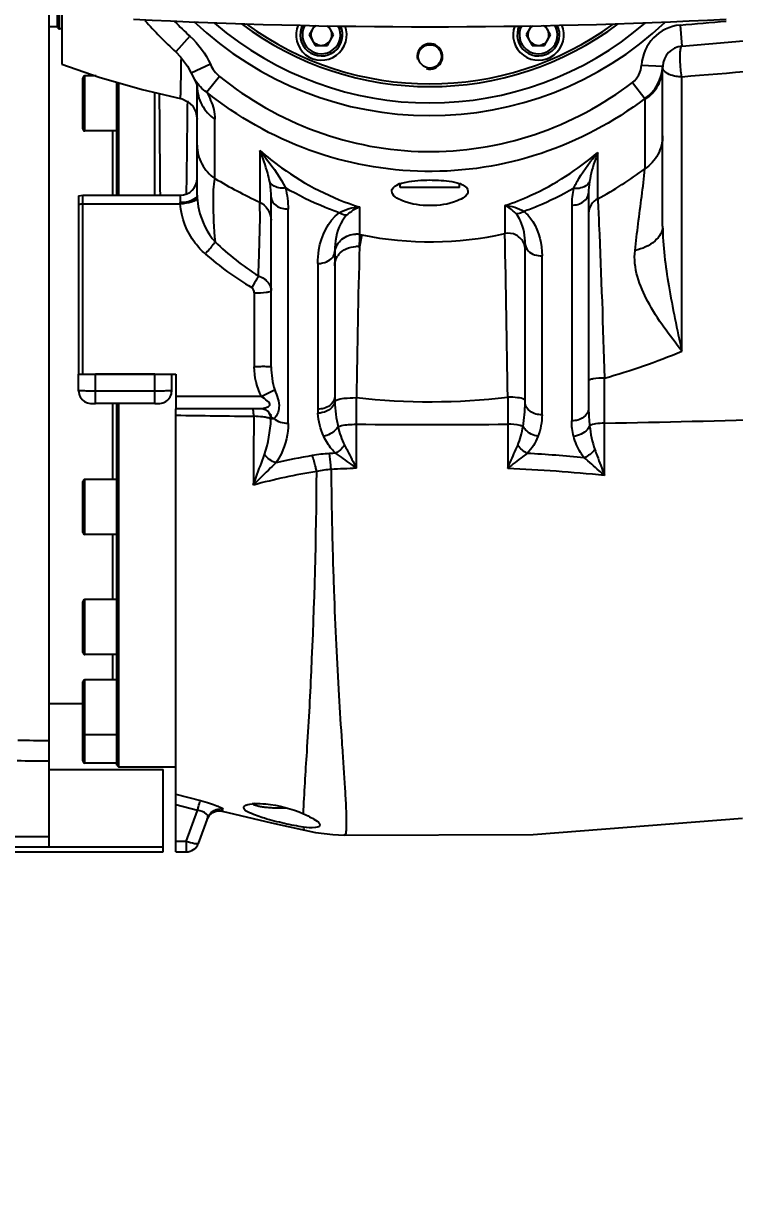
# Model space of a CAD drawing. Header units: millimetres. Extents: x 7426 to 8737, y 124 to 421.
# Drawn here: x 7927.19 to 7935.59, y 291.63 to 305.59 of the extents above; entities that cross this region are included whole.
import ezdxf

# ---------------------------------------------------------------- set-up
doc = ezdxf.new("R2010")
doc.units = ezdxf.units.MM
doc.layers.add('外形图', color=7, linetype='Continuous')
doc.layers.add('尺寸标注', color=7, linetype='Continuous')
doc.styles.add('微软雅黑', font='msyh.ttc')
doc.dimstyles.new('尺寸标注_1_20比例', dxfattribs={"dimtxt": 2.1, "dimasz": 1.7, "dimexe": 0.5, "dimexo": 0.4, "dimgap": 0.5, "dimtad": 1, "dimdec": 1, "dimlfac": 20, "dimdsep": 46, "dimtxsty": '微软雅黑', "dimcen": 0.09, "dimadec": 0, "dimazin": 0, "dimtp": 0.01, "dimtm": 0.01, "dimtfac": 1, "dimtdec": 1, "dimtofl": 0, "dimtmove": 0, "dimatfit": 3, "dimfxl": 1, "dimtolj": 1, "dimarcsym": 0})

# ---------------------------------------------------------------- blocks, each defined once
blk = doc.blocks.new('*D1261')
at = {"layer": 'Defpoints', "color": 0}
for p in [(7943.668, 318.685), (7943.668, 302.528), (7919.292, 290.22)]:
    blk.add_point(p, dxfattribs=at)
at = {"layer": '尺寸标注', "color": 0, "linetype": 'Continuous', "lineweight": -2}
for p, q in [((7919.292, 290.62), (7919.292, 319.185)), ((7943.668, 302.928), (7943.668, 319.185)), ((7920.992, 318.685), (7941.968, 318.685))]:
    blk.add_line(p, q, dxfattribs=at)
at = {"layer": '尺寸标注', "color": 0}
for points in [[(7920.992, 318.968), (7920.992, 318.402), (7919.292, 318.685)], [(7941.968, 318.402), (7941.968, 318.968), (7943.668, 318.685)]]:
    blk.add_solid(points, dxfattribs=at)
at = {"layer": '尺寸标注', "color": 0, "insert": (7931.48, 320.271), "char_height": 2.1, "attachment_point": 5, "style": '微软雅黑'}
blk.add_mtext('\\A1;\\A1;487.5', dxfattribs=at)
blk = doc.blocks.new('*D1334')
at = {"layer": 'Defpoints', "color": 0}
for p in [(7943.668, 325.465), (7943.668, 299.074), (7918.392, 273.049)]:
    blk.add_point(p, dxfattribs=at)
at = {"layer": '尺寸标注', "color": 0, "lineweight": -2}
for p, q in [((7918.392, 273.449), (7918.392, 325.965)), ((7943.668, 299.474), (7943.668, 325.965)), ((7920.092, 325.465), (7941.968, 325.465))]:
    blk.add_line(p, q, dxfattribs=at)
at = {"layer": '尺寸标注', "color": 0}
for points in [[(7920.092, 325.748), (7920.092, 325.181), (7918.392, 325.465)], [(7941.968, 325.181), (7941.968, 325.748), (7943.668, 325.465)]]:
    blk.add_solid(points, dxfattribs=at)
at = {"layer": '尺寸标注', "color": 0, "insert": (7931.03, 327.051), "char_height": 2.1, "attachment_point": 5, "style": '微软雅黑'}
blk.add_mtext('\\A1;505.5', dxfattribs=at)

msp = doc.modelspace()

# ---------------------------------------------------------------- linework, layer by layer
at = {"layer": '外形图', "color": 0, "linetype": 'Continuous'}
for p, q in [((7927.4924, 295.8556), (7927.4924, 306.1612)), ((7927.5924, 305.5495), (7927.5924, 305.831)), ((7927.6174, 305.5245), (7927.6174, 305.7897)), ((7927.6424, 305.7733), (7927.6424, 305.106)), ((7930.6297, 305.5645), (7930.5661, 305.4545)), ((7930.8548, 305.4545), (7930.7933, 305.5611)), ((7933.1917, 305.5611), (7933.1302, 305.4545)), ((7933.4189, 305.4545), (7933.3554, 305.5645)), ((7934.9489, 305.5685), (7934.9708, 305.3195)), ((7927.5924, 305.5495), (7927.4924, 305.5495)), ((7927.6424, 305.5245), (7927.6174, 305.5245)), ((7929.1577, 305.4374), (7928.9894, 305.2526)), ((7930.5661, 305.4545), (7930.6383, 305.3295)), ((7930.7827, 305.3295), (7930.8548, 305.4545)), ((7933.1302, 305.4545), (7933.2024, 305.3295)), ((7933.3467, 305.3295), (7933.4189, 305.4545)), ((7930.6383, 305.3295), (7930.7827, 305.3295)), ((7933.2024, 305.3295), (7933.3467, 305.3295)), ((7929.399, 305.106), (7929.1715, 305.0023)), ((7934.4933, 305.0965), (7934.7429, 305.0835)), ((7934.7426, 303.1949), (7934.7426, 305.073)), ((7927.8924, 304.3431), (7927.8924, 304.9431)), ((7927.9174, 304.3181), (7927.9174, 304.9681)), ((7928.0478, 304.9681), (7927.9174, 304.9681)), ((7928.2924, 303.5587), (7928.2924, 304.8958)), ((7928.3174, 303.5587), (7928.3174, 304.8886)), ((7929.5078, 304.962), (7929.357, 304.7748)), ((7934.388, 304.8921), (7934.5334, 304.7011)), ((7934.969, 301.7163), (7934.969, 304.9551)), ((7928.7424, 303.5587), (7928.7424, 304.774)), ((7929.2424, 303.5609), (7929.2424, 304.8425)), ((7934.5334, 304.7011), (7934.5333, 304.6884)), ((7934.5333, 304.6884), (7934.5333, 303.8704)), ((7929.4517, 303.757), (7929.4517, 304.4581)), ((7928.2924, 304.3181), (7927.9174, 304.3181)), ((7928.2424, 304.3181), (7928.2424, 303.5587)), ((7929.9825, 304.0865), (7929.9825, 303.7988)), ((7933.9768, 303.517), (7933.9767, 304.0644)), ((7929.9825, 303.7988), (7929.9824, 303.4779)), ((7931.6425, 303.6495), (7931.6425, 303.6943)), ((7932.3425, 303.6495), (7931.6425, 303.6495)), ((7932.3425, 303.6495), (7932.3425, 303.6943)), ((7927.8424, 303.5501), (7927.8924, 303.5587)), ((7927.8424, 303.5501), (7927.8424, 301.4448)), ((7927.8924, 301.4447), (7927.8924, 303.5587)), ((7927.8924, 303.5587), (7929.0424, 303.5587)), ((7929.0424, 303.5587), (7929.0424, 303.4739)), ((7930.1175, 301.5323), (7930.1175, 303.5372)), ((7933.8676, 303.5835), (7933.8676, 301.0347)), ((7927.8924, 303.4563), (7929.0436, 303.4563)), ((7930.3175, 300.86), (7930.3175, 303.3958)), ((7931.1648, 303.0937), (7931.1648, 303.4195)), ((7932.877, 303.4376), (7932.8771, 303.1059)), ((7933.6676, 303.442), (7933.6676, 300.8933)), ((7931.1883, 303.0889), (7931.1607, 302.9486)), ((7933.1175, 301.1056), (7933.1175, 302.9825)), ((7930.8675, 302.8936), (7930.8675, 301.1725)), ((7933.3175, 300.9641), (7933.3175, 302.8411)), ((7930.6675, 302.7522), (7930.6675, 301.031)), ((7929.9175, 302.4045), (7929.9175, 301.5328)), ((7927.8424, 301.2482), (7927.8424, 301.4448)), ((7927.8424, 301.4448), (7927.891, 301.4448)), ((7927.8924, 301.4447), (7928.9924, 301.4447)), ((7928.0424, 301.0973), (7928.0424, 301.4447)), ((7928.7424, 301.4447), (7928.0424, 301.4447)), ((7928.7424, 301.0973), (7928.7424, 301.4447)), ((7928.9424, 301.2482), (7928.9424, 301.4447)), ((7928.9924, 301.4447), (7928.9924, 301.0392)), ((7934.0545, 300.247), (7934.0545, 301.3983)), ((7928.7424, 301.2447), (7928.0424, 301.2447)), ((7928.7424, 301.0973), (7928.0424, 301.0973)), ((7928.2424, 301.0973), (7928.2424, 300.2001)), ((7928.2924, 296.8243), (7928.2924, 301.0973)), ((7928.3174, 296.7993), (7928.3174, 301.0973)), ((7930.0048, 301.1799), (7928.9924, 301.1799)), ((7931.1243, 300.3326), (7931.1243, 301.1671)), ((7932.9117, 301.1731), (7932.9117, 300.8528)), ((7928.9924, 301.0391), (7929.9934, 301.0391)), ((7928.9924, 295.7993), (7928.9924, 301.0356)), ((7929.9936, 301.0391), (7929.9939, 301.0391)), ((7930.0451, 301.0274), (7930.085, 300.999)), ((7930.085, 300.999), (7930.1083, 300.9659)), ((7930.1083, 300.9659), (7930.1118, 300.9578)), ((7932.9117, 300.8527), (7932.9117, 300.3303)), ((7927.8924, 299.5751), (7927.8924, 300.1751)), ((7927.9174, 299.5501), (7927.9174, 300.2001)), ((7928.2924, 300.2001), (7927.9174, 300.2001)), ((7928.2924, 299.5501), (7927.9174, 299.5501)), ((7928.2424, 299.5501), (7928.2424, 298.7808)), ((7927.8924, 298.1557), (7927.8924, 298.7558)), ((7927.9174, 298.1307), (7927.9174, 298.7808)), ((7928.2924, 298.7808), (7927.9174, 298.7808)), ((7928.2924, 298.1307), (7927.9174, 298.1307)), ((7928.2424, 298.1307), (7928.2424, 297.8324)), ((7927.8924, 296.8743), (7927.8924, 297.8073)), ((7927.9174, 296.8493), (7927.9174, 297.8324)), ((7928.2924, 297.8324), (7927.9174, 297.8324)), ((7927.8924, 297.5493), (7927.4924, 297.5493)), ((7928.2924, 297.1823), (7927.9174, 297.1823)), ((7927.4924, 296.7713), (7928.8424, 296.7713)), ((7928.2924, 296.8493), (7927.9174, 296.8493)), ((7928.2924, 296.8243), (7928.3174, 296.7993)), ((7928.9924, 296.7993), (7928.3174, 296.7993)), ((7928.8424, 295.8001), (7928.8424, 296.7713)), ((7928.9924, 296.4807), (7929.2831, 296.4072)), ((7929.2477, 296.2895), (7928.9924, 296.3539)), ((7929.1144, 295.9232), (7929.2477, 296.2895)), ((7929.3686, 296.2091), (7929.2554, 295.898)), ((7929.3607, 296.1874), (7929.3871, 296.2329)), ((7929.5372, 296.2818), (7930.1217, 296.1433)), ((7930.1217, 296.1433), (7930.5137, 296.0546)), ((7927.4924, 295.9788), (7925.7719, 295.9788)), ((7930.9807, 295.9961), (7930.9807, 295.9961)), ((7925.7092, 295.7993), (7928.5924, 295.7993)), ((7928.8424, 295.8537), (7925.71, 295.8537)), ((7928.8424, 295.8556), (7927.4924, 295.8556)), ((7928.5924, 295.8001), (7928.5924, 295.7993)), ((7928.5924, 295.8001), (7928.8424, 295.8001)), ((7929.1144, 295.9232), (7928.9924, 295.9232)), ((7928.9924, 295.7993), (7929.1144, 295.7993)), ((7929.1144, 295.9232), (7929.1144, 295.7993))]:
    msp.add_line(p, q, dxfattribs=at)
for points in [[(7928.9894, 305.2526), (7929.047, 305.1942), (7929.1292, 305.0823), (7929.1715, 305.0023)], [(7927.6424, 305.106), (7928.0847, 304.9555), (7928.5932, 304.8093), (7929.0447, 304.7024)], [(7929.1715, 305.0023), (7929.1754, 304.9937), (7929.2197, 304.9085)], [(7929.2197, 304.9085), (7929.2372, 304.8639), (7929.2403, 304.8525)], [(7929.2403, 304.8525), (7929.2423, 304.8424), (7929.2424, 304.8425)], [(7929.0447, 304.7024), (7929.0664, 304.6968), (7929.1339, 304.6641), (7929.1902, 304.6108), (7929.2286, 304.54), (7929.2424, 304.458)], [(7929.9939, 301.0391), (7930.0096, 301.038), (7930.0451, 301.0274)], [(7929.3871, 296.2329), (7929.4274, 296.2664), (7929.4767, 296.284), (7929.5292, 296.2836), (7929.5372, 296.2818)], [(7930.9807, 295.9961), (7933.2116, 296.0035), (7935.6877, 296.1971)], [(7930.5137, 296.0546), (7930.6413, 296.0297), (7930.8473, 296.0036), (7930.9806, 295.9958)]]:
    msp.add_lwpolyline(points, dxfattribs=at)
msp.add_circle((7931.9925, 305.1995), 0.1375, dxfattribs=at)
for centre, radius, start, end in [((7931.9925, 374.5575), 69.008, 267.092708, 272.907292), ((7931.9925, 308.5496), 4.4597, 220.98425, 227.67048), ((7931.9925, 308.5496), 4.2097, 224.23471, 227.67048), ((7931.9925, 308.5496), 4.0501, 226.51002, 313.31667), ((7931.9925, 308.5496), 3.9001, 229.27876, 310.74329), ((7931.9925, 308.5496), 3.7078, 233.102, 306.89801), ((7931.9925, 308.5496), 3.6751, 233.79706, 306.09519), ((7930.7105, 305.4545), 0.3, 157.06183, 20.86111), ((7930.7105, 305.4545), 0.25, 152.64407, 25.27711), ((7930.7105, 305.4545), 0.225, 149.5219, 28.34705), ((7930.7105, 305.4545), 0.125, 118.77901, 58.72349), ((7933.2745, 305.4545), 0.3, 159.13889, 22.93817), ((7933.2745, 305.4545), 0.25, 154.72289, 27.35593), ((7933.2745, 305.4545), 0.225, 151.65295, 30.4781), ((7933.2745, 305.4545), 0.125, 121.27651, 61.22099), ((7934.9926, 305.0704), 0.5, 95.01046, 177.01342), ((7916.7339, 514.1971), 209.4222, 274.989742, 275.139607), ((7927.6174, 305.5495), 0.025, 180, 270), ((7931.9925, 305.1995), 0.15, 255, 195), ((7934.9926, 305.0704), 0.25, 95.01046, 177.0134), ((7928.8074, 305.1772), 0.2486, 359.05214, 1.37639), ((7928.9956, 304.8582), 0.3209, 77.57454, 79.1329), ((7934.2412, 305.1098), 0.5024, 305.56804, 356.99067), ((7934.9924, 305.0704), 0.2498, 177.01233, 180.00084), ((7927.9174, 304.9431), 0.025, 90, 180), ((7929.6554, 305.2063), 0.5243, 209.56276, 213.75944), ((8135.9104, 305.765), 207.1179, 180.277507, 180.609848), ((7726.1977, 306.7796), 202.9444, 359.095311, 359.405335), ((7927.9174, 304.3431), 0.025, 180, 270), ((7929.0424, 303.7587), 0.2, 270, 0), ((7932.4207, 308.7584), 5.8163, 239.30612, 245.21827), ((7931.8044, 307.5533), 4.5837, 298.286, 306.53732), ((7931.7608, 303.3478), 0.3674, 109.13339, 112.16217), ((7932.2241, 303.3476), 0.3676, 67.85284, 70.84671), ((7934.5782, 303.4427), 0.9107, 167.51616, 180.04086), ((7934.7208, 303.5841), 0.8533, 170.88884, 180.04524), ((7931.1175, 302.8381), 0.2599, 79.49678, 89.99243), ((7904.3836, 303.7787), 26.79, 358.22469, 358.53486), ((7932.72, 310.6862), 7.7501, 258.42455, 258.60165), ((7931.9927, 307.0725), 4.0639, 258.58445, 282.56969), ((7760.4085, 299.0472), 172.5163, 0.706051, 1.348104), ((7931.6808, 305.3222), 3.2123, 226.10689, 237.73241), ((7931.1175, 302.6758), 0.2763, 80.99453, 89.99924), ((8064.8448, 299.3269), 133.7331, 178.448108, 179.211569), ((7931.6773, 305.5195), 3.5374, 228.60337, 239.59809), ((7931.0943, 302.7155), 0.2295, 141.94383, 147.48631), ((7932.0354, 308.6796), 7.556, 285.4985, 292.84525), ((7932.3998, 301.1718), 1.5323, 179.97498, 181.88929), ((7931.1176, 299.9376), 1.2295, 89.68661, 90.00625), ((7931.9923, 308.8925), 7.774, 263.58959, 276.79196), ((7931.5127, 301.1048), 1.6048, 350.02482, 0.02809), ((7932.7197, 546.6995), 245.7686, 269.131041, 269.345449), ((7929.9668, 300.9081), 0.1481, 23.10084, 41.11261), ((7931.4199, 301.0306), 0.7524, 179.96535, 183.61703), ((7935.5768, 301.0358), 1.7092, 180.03492, 186.79508), ((7932.0212, 426.0018), 125.1521, 270.930898, 272.832785), ((8288.4788, 298.0479), 358.5785, 179.53682, 179.666619), ((7929.7733, 300.8338), 0.3586, 14.07043, 17.71484), ((7930.2075, 300.861), 0.1051, 145.20674, 151.73174), ((7930.042, 300.9186), 0.0792, 1.69886, 15.94304), ((7931.1175, 299.8464), 1.006, 89.60957, 90.00002), ((7931.9919, 427.9923), 127.1429, 269.60902, 270.414484), ((7932.0294, 292.2413), 8.3642, 99.81684, 102.82334), ((7930.9169, 298.6714), 1.8386, 93.43496, 99.82153), ((7931.9717, 281.0999), 19.4418, 93.2267, 93.43532), ((7932.0481, 281.7386), 18.802, 84.60716, 86.6625), ((7931.8485, 292.9452), 7.4467, 99.21679, 105.11682), ((7930.9154, 298.9707), 1.3503, 93.83285, 101.09205), ((7931.9775, 279.7753), 20.575, 92.37657, 93.21068), ((7932.0519, 280.6651), 19.6841, 84.16077, 87.49642), ((7927.9174, 300.1751), 0.025, 90, 180), ((7927.9174, 299.5751), 0.025, 180, 270), ((7927.9174, 298.7558), 0.025, 90, 180), ((7927.9174, 298.1557), 0.025, 180, 270), ((7927.9174, 297.8073), 0.025, 90, 180), ((7927.9174, 297.2073), 0.025, 180, 270), ((7927.4609, 313.2517), 16.1352, 268.80151, 270.11172), ((7927.4637, 313.1483), 16.2731, 268.78193, 270.10118), ((7927.9174, 296.8743), 0.025, 180, 270), ((7929.9488, 295.8138), 0.5567, 92.68387, 95.93519), ((7929.5091, 296.1556), 0.1516, 76.16658, 89.79997), ((7929.1144, 295.9493), 0.15, 270, 340)]:
    msp.add_arc(centre, radius, start, end, dxfattribs=at)
for points, knots in [([(7934.9708, 305.3195), (7935.2125, 305.3407), (7935.6972, 305.3833), (7936.4279, 305.4537), (7937.0469, 305.5296), (7937.5592, 305.6379), (7938.0954, 305.8526), (7938.4602, 306.4899), (7938.7598, 307.4708), (7938.8978, 308.7262), (7938.759, 309.9828), (7938.4588, 310.9634), (7938.0916, 311.5994), (7937.5561, 311.812), (7937.0443, 311.9199), (7936.4261, 311.9957), (7935.6964, 312.066), (7935.2122, 312.1085), (7934.9708, 312.1297)], [0, 0, 0, 0, 0.0593043, 0.1188845, 0.1794921, 0.2113154, 0.2472204, 0.3167243, 0.3787353, 0.500163, 0.6214929, 0.6838269, 0.7530601, 0.7889393, 0.8207532, 0.8812568, 0.9407662, 1, 1, 1, 1]), ([(7938.1087, 305.5466), (7937.9282, 305.3903), (7937.4289, 305.2002), (7936.3669, 305.068), (7935.5306, 305.001), (7934.969, 304.9551)], [0, 0, 0, 0, 0.222037, 0.4759952, 1, 1, 1, 1]), ([(7934.9556, 305.2924), (7934.9567, 305.2979), (7934.9589, 305.3067), (7934.9626, 305.3153), (7934.9648, 305.3181)], [0, 0, 0, 0, 0.6084151, 1, 1, 1, 1]), ([(7929.0447, 304.7024), (7929.0472, 304.7021), (7929.0434, 304.7193), (7929.0489, 304.7354), (7929.0476, 304.7771), (7929.0512, 304.8546), (7929.0528, 304.9902), (7929.055, 305.1061), (7929.056, 305.1731)], [0, 0, 0, 0, 0.0162372, 0.0652196, 0.1458666, 0.257744, 0.5735435, 1, 1, 1, 1]), ([(7934.9543, 305.073), (7934.9529, 305.0891), (7934.9487, 305.149), (7934.9474, 305.2094), (7934.9507, 305.2531)], [0, 0, 0, 0, 0.2698218, 1, 1, 1, 1]), ([(7934.5333, 304.6884), (7934.5962, 304.7306), (7934.7032, 304.8445), (7934.7426, 304.9965), (7934.7426, 305.0704)], [0, 0, 0, 0, 0.5060382, 1, 1, 1, 1]), ([(7934.969, 304.9551), (7934.9465, 304.9561), (7934.8711, 304.9648), (7934.7846, 304.9914), (7934.7541, 305.0375)], [0, 0, 0, 0, 0.2893746, 1, 1, 1, 1]), ([(7934.969, 304.9551), (7934.9675, 304.9637), (7934.9614, 305.0028), (7934.9569, 305.0422), (7934.9543, 305.073)], [0, 0, 0, 0, 0.2191692, 1, 1, 1, 1]), ([(7929.5078, 304.962), (7929.8484, 304.6875), (7930.6232, 304.2446), (7931.9359, 304.0002), (7933.2544, 304.2068), (7934.0406, 304.6275), (7934.388, 304.8921)], [0, 0, 0, 0, 0.2503268, 0.5002743, 0.7500591, 1, 1, 1, 1]), ([(7929.2424, 304.8425), (7929.2424, 304.7681), (7929.2817, 304.6154), (7929.3887, 304.5006), (7929.4517, 304.4581)], [0, 0, 0, 0, 0.4946034, 1, 1, 1, 1]), ([(7929.357, 304.7748), (7929.3737, 304.744), (7929.4219, 304.6445), (7929.4517, 304.5338), (7929.4517, 304.458)], [0, 0, 0, 0, 0.3157625, 1, 1, 1, 1]), ([(7934.5333, 304.7011), (7934.1644, 304.4219), (7933.3301, 303.9784), (7931.9325, 303.7609), (7930.541, 304.0182), (7929.7186, 304.4853), (7929.357, 304.7748)], [0, 0, 0, 0, 0.249805, 0.4997513, 0.7498463, 1, 1, 1, 1]), ([(7934.7426, 304.2612), (7934.7426, 304.1857), (7934.7037, 304.0311), (7934.5965, 303.9138), (7934.5333, 303.8704)], [0, 0, 0, 0, 0.4961955, 1, 1, 1, 1]), ([(7929.2424, 304.149), (7929.2424, 304.0733), (7929.2812, 303.9183), (7929.3885, 303.8005), (7929.4517, 303.757)], [0, 0, 0, 0, 0.4964974, 1, 1, 1, 1]), ([(7929.9825, 304.0865), (7930.01, 304.0531), (7930.1217, 303.9135), (7930.2267, 303.7664), (7930.2867, 303.6448)], [0, 0, 0, 0, 0.2422784, 1, 1, 1, 1]), ([(7930.1004, 303.7171), (7930.0937, 303.7516), (7930.0632, 303.8775), (7930.0187, 303.9995), (7929.9825, 304.0865)], [0, 0, 0, 0, 0.2715449, 1, 1, 1, 1]), ([(7929.9826, 304.0864), (7930.0652, 304.0152), (7930.4211, 303.7332), (7930.8348, 303.5204), (7931.1648, 303.4195)], [0, 0, 0, 0, 0.240141, 1, 1, 1, 1]), ([(7932.8771, 303.4376), (7932.9819, 303.4719), (7933.3769, 303.6264), (7933.7377, 303.8619), (7933.9766, 304.0643)], [0, 0, 0, 0, 0.2605118, 1, 1, 1, 1]), ([(7933.6891, 303.6395), (7933.7078, 303.6797), (7933.7908, 303.8301), (7933.8958, 303.9666), (7933.9767, 304.0644)], [0, 0, 0, 0, 0.2589541, 1, 1, 1, 1]), ([(7933.9767, 304.0644), (7933.9668, 304.0383), (7933.9263, 303.9257), (7933.8929, 303.8098), (7933.8783, 303.7192)], [0, 0, 0, 0, 0.2335605, 1, 1, 1, 1]), ([(7929.4517, 303.757), (7929.4319, 303.6696), (7929.4271, 303.4166), (7929.44, 303.1674), (7929.4536, 303.0073)], [0, 0, 0, 0, 0.3579904, 1, 1, 1, 1]), ([(7931.6404, 303.6949), (7931.6634, 303.7029), (7931.7786, 303.7321), (7931.8983, 303.7388), (7931.9925, 303.7388)], [0, 0, 0, 0, 0.2052519, 1, 1, 1, 1]), ([(7931.9925, 303.7388), (7932.0262, 303.7388), (7932.1444, 303.7352), (7932.2646, 303.7228), (7932.3447, 303.6949)], [0, 0, 0, 0, 0.2840793, 1, 1, 1, 1]), ([(7934.4159, 302.907), (7934.4281, 303.0117), (7934.4661, 303.3329), (7934.5115, 303.6534), (7934.5333, 303.8704)], [0, 0, 0, 0, 0.3257754, 1, 1, 1, 1]), ([(7930.2867, 303.6449), (7930.2673, 303.6424), (7930.1998, 303.6398), (7930.1225, 303.6733), (7930.1004, 303.7171)], [0, 0, 0, 0, 0.285346, 1, 1, 1, 1]), ([(7930.9217, 303.3521), (7930.8654, 303.3716), (7930.6469, 303.4535), (7930.4367, 303.5573), (7930.2867, 303.6449)], [0, 0, 0, 0, 0.2554029, 1, 1, 1, 1]), ([(7931.5425, 303.609), (7931.5425, 303.6165), (7931.5524, 303.6558), (7931.5932, 303.6762), (7931.6222, 303.6881)], [0, 0, 0, 0, 0.1942103, 1, 1, 1, 1]), ([(7931.9925, 303.4362), (7931.8832, 303.4362), (7931.7348, 303.4523), (7931.5425, 303.5516), (7931.5425, 303.609)], [0, 0, 0, 0, 0.6558779, 1, 1, 1, 1]), ([(7932.4425, 303.609), (7932.4425, 303.5516), (7932.2502, 303.4523), (7932.1018, 303.4362), (7931.9925, 303.4362)], [0, 0, 0, 0, 0.3440804, 1, 1, 1, 1]), ([(7932.3627, 303.6881), (7932.3746, 303.6832), (7932.4085, 303.668), (7932.4425, 303.6346), (7932.4425, 303.609)], [0, 0, 0, 0, 0.3349878, 1, 1, 1, 1]), ([(7933.6891, 303.6395), (7933.5503, 303.5591), (7933.3567, 303.4628), (7933.1559, 303.3851), (7933.1042, 303.3666)], [0, 0, 0, 0, 0.7451648, 1, 1, 1, 1]), ([(7933.8783, 303.7192), (7933.8723, 303.7055), (7933.8281, 303.6468), (7933.7449, 303.6333), (7933.6891, 303.6395)], [0, 0, 0, 0, 0.2116171, 1, 1, 1, 1]), ([(7929.2424, 303.5609), (7929.2424, 303.5325), (7929.1619, 303.4788), (7929.0903, 303.4739), (7929.0424, 303.4739)], [0, 0, 0, 0, 0.3714667, 1, 1, 1, 1]), ([(7929.0436, 303.4563), (7929.0433, 303.4593), (7929.0427, 303.4651), (7929.0424, 303.471), (7929.0424, 303.4739)], [0, 0, 0, 0, 0.5078672, 1, 1, 1, 1]), ([(7929.2433, 303.5283), (7929.2413, 303.5029), (7929.1539, 303.4675), (7929.0908, 303.4587), (7929.0436, 303.4563)], [0, 0, 0, 0, 0.3502668, 1, 1, 1, 1]), ([(7929.2433, 303.5283), (7929.2456, 303.4823), (7929.2731, 303.2948), (7929.3602, 303.1155), (7929.4536, 303.0073)], [0, 0, 0, 0, 0.2435391, 1, 1, 1, 1]), ([(7929.9658, 302.606), (7929.9696, 302.7024), (7929.9794, 302.9929), (7929.9901, 303.2838), (7929.9824, 303.4779)], [0, 0, 0, 0, 0.3320577, 1, 1, 1, 1]), ([(7930.1175, 303.5372), (7930.1175, 303.4986), (7930.177, 303.4145), (7930.2683, 303.3958), (7930.3175, 303.3958)], [0, 0, 0, 0, 0.4402325, 1, 1, 1, 1]), ([(7933.6676, 303.442), (7933.7167, 303.442), (7933.808, 303.4607), (7933.8676, 303.5448), (7933.8676, 303.5835)], [0, 0, 0, 0, 0.5597675, 1, 1, 1, 1]), ([(7933.9768, 303.517), (7933.9809, 303.4147), (7934.0129, 302.7087), (7934.0377, 302.0024), (7934.0545, 301.3983)], [0, 0, 0, 0, 0.1449618, 1, 1, 1, 1]), ([(7929.3381, 302.866), (7929.2946, 302.9043), (7929.1432, 303.0685), (7929.0531, 303.2916), (7929.0436, 303.4563)], [0, 0, 0, 0, 0.2599143, 1, 1, 1, 1]), ([(7930.6675, 302.7522), (7930.6675, 302.8056), (7930.6852, 303.0237), (7930.7865, 303.2537), (7930.9217, 303.3521)], [0, 0, 0, 0, 0.242192, 1, 1, 1, 1]), ([(7931.0087, 303.3214), (7930.9801, 303.2944), (7930.8941, 303.1647), (7930.8675, 303.0069), (7930.8675, 302.8936)], [0, 0, 0, 0, 0.257468, 1, 1, 1, 1]), ([(7931.0087, 303.3214), (7931.0022, 303.321), (7930.9709, 303.3231), (7930.942, 303.3382), (7930.9217, 303.3521)], [0, 0, 0, 0, 0.2095135, 1, 1, 1, 1]), ([(7931.1648, 303.4195), (7931.1516, 303.4148), (7931.0948, 303.3907), (7931.0434, 303.3541), (7931.0087, 303.3214)], [0, 0, 0, 0, 0.2271528, 1, 1, 1, 1]), ([(7933.0109, 303.3389), (7933.0005, 303.3502), (7932.9609, 303.3893), (7932.9139, 303.4212), (7932.877, 303.4376)], [0, 0, 0, 0, 0.2761053, 1, 1, 1, 1]), ([(7933.1042, 303.3666), (7933.0962, 303.3615), (7933.0678, 303.3457), (7933.034, 303.3359), (7933.0109, 303.3389)], [0, 0, 0, 0, 0.2890732, 1, 1, 1, 1]), ([(7933.1175, 302.9825), (7933.1175, 303.0761), (7933.0976, 303.2054), (7933.0325, 303.3153), (7933.0109, 303.3389)], [0, 0, 0, 0, 0.7449009, 1, 1, 1, 1]), ([(7933.1042, 303.3666), (7933.1453, 303.3339), (7933.2715, 303.1832), (7933.3175, 302.9816), (7933.3175, 302.8411)], [0, 0, 0, 0, 0.2720301, 1, 1, 1, 1]), ([(7934.7426, 303.1949), (7934.7426, 303.1292), (7934.6501, 302.9814), (7934.5012, 302.9263), (7934.4159, 302.907)], [0, 0, 0, 0, 0.428969, 1, 1, 1, 1]), ([(7934.7426, 303.1949), (7934.7426, 302.9584), (7934.8099, 302.4606), (7934.9133, 301.9729), (7934.969, 301.7163)], [0, 0, 0, 0, 0.4739357, 1, 1, 1, 1]), ([(7930.8703, 302.8931), (7930.8789, 302.9485), (7930.9413, 303.0576), (7931.0595, 303.098), (7931.1175, 303.098)], [0, 0, 0, 0, 0.4918068, 1, 1, 1, 1]), ([(7933.1052, 302.984), (7933.0884, 303.0278), (7933.0197, 303.1025), (7932.921, 303.1147), (7932.8771, 303.1059)], [0, 0, 0, 0, 0.5110732, 1, 1, 1, 1]), ([(7929.4536, 303.0073), (7929.4469, 302.9968), (7929.4117, 302.947), (7929.3716, 302.9009), (7929.3381, 302.866)], [0, 0, 0, 0, 0.2052038, 1, 1, 1, 1]), ([(7934.969, 301.7163), (7934.8264, 301.905), (7934.5541, 302.2494), (7934.3919, 302.7003), (7934.4159, 302.907)], [0, 0, 0, 0, 0.5320396, 1, 1, 1, 1]), ([(7930.6675, 302.7522), (7930.688, 302.7522), (7930.7624, 302.7592), (7930.8428, 302.8068), (7930.8614, 302.8589)], [0, 0, 0, 0, 0.2704763, 1, 1, 1, 1]), ([(7929.9658, 302.606), (7929.9606, 302.5958), (7929.9357, 302.5492), (7929.9089, 302.5037), (7929.8871, 302.4686)], [0, 0, 0, 0, 0.2171888, 1, 1, 1, 1]), ([(7929.9658, 302.606), (7929.9905, 302.5979), (7930.0629, 302.5653), (7930.1175, 302.4867), (7930.1175, 302.433)], [0, 0, 0, 0, 0.3264172, 1, 1, 1, 1]), ([(7929.9175, 302.4045), (7929.9647, 302.4045), (7930.0319, 302.4076), (7930.091, 302.418), (7930.1175, 302.4272), (7930.1175, 302.433)], [0, 0, 0, 0, 0.6918414, 0.914397, 1, 1, 1, 1]), ([(7930.1175, 301.5322), (7930.1175, 301.5369), (7930.0861, 301.5256), (7930.0553, 301.5368), (7929.9876, 301.5313), (7929.942, 301.5328), (7929.9175, 301.5328)], [0, 0, 0, 0, 0.0702184, 0.2928997, 0.6319089, 1, 1, 1, 1]), ([(7934.0545, 301.3983), (7934.01, 301.3978), (7933.948, 301.3935), (7933.8906, 301.3824), (7933.8676, 301.3712), (7933.8676, 301.3653)], [0, 0, 0, 0, 0.6897643, 0.9094039, 1, 1, 1, 1]), ([(7927.8424, 301.2482), (7927.8424, 301.2233), (7927.8552, 301.1727), (7927.8999, 301.1255), (7927.945, 301.1042), (7927.978, 301.0979), (7928.0105, 301.0975), (7928.0307, 301.0973), (7928.0424, 301.0973)], [0, 0, 0, 0, 0.2627797, 0.5254255, 0.6576607, 0.7854944, 0.876769, 1, 1, 1, 1]), ([(7928.0424, 301.2447), (7928.0294, 301.2447), (7928.0039, 301.2448), (7927.9669, 301.245), (7927.9327, 301.2453), (7927.9028, 301.2457), (7927.881, 301.2461), (7927.8666, 301.2465), (7927.8582, 301.2468), (7927.8517, 301.2472), (7927.8466, 301.2474), (7927.8444, 301.2479), (7927.8424, 301.2479), (7927.8424, 301.2482)], [0, 0, 0, 0, 0.1949803, 0.3824557, 0.5552497, 0.7067103, 0.8310275, 0.8814714, 0.9234329, 0.9565127, 0.9804026, 0.9948909, 1, 1, 1, 1]), ([(7928.7424, 301.0973), (7928.7541, 301.0973), (7928.7744, 301.0975), (7928.8068, 301.0979), (7928.8398, 301.1042), (7928.8849, 301.1255), (7928.9296, 301.1727), (7928.9424, 301.2233), (7928.9424, 301.2482)], [0, 0, 0, 0, 0.1232268, 0.2144857, 0.3423204, 0.4745632, 0.7372103, 1, 1, 1, 1]), ([(7928.9424, 301.2482), (7928.9424, 301.2479), (7928.9405, 301.2479), (7928.9382, 301.2474), (7928.9331, 301.2472), (7928.9267, 301.2468), (7928.9182, 301.2465), (7928.9038, 301.2461), (7928.882, 301.2457), (7928.8521, 301.2453), (7928.818, 301.245), (7928.7809, 301.2448), (7928.7554, 301.2447), (7928.7424, 301.2447)], [0, 0, 0, 0, 0.0051091, 0.0195974, 0.0434873, 0.0765671, 0.1185286, 0.1689725, 0.2932897, 0.4447503, 0.6175443, 0.8050197, 1, 1, 1, 1]), ([(7930.1612, 301.2558), (7930.152, 301.2522), (7930.0989, 301.2288), (7930.0473, 301.2023), (7930.0048, 301.1799)], [0, 0, 0, 0, 0.1705191, 1, 1, 1, 1]), ([(7930.1612, 301.2558), (7930.1843, 301.189), (7930.2343, 301.0763), (7930.1881, 300.952), (7930.1536, 300.9203)], [0, 0, 0, 0, 0.6015664, 1, 1, 1, 1]), ([(7929.9938, 301.0391), (7930.0321, 301.0392), (7930.1691, 301.0726), (7930.0414, 301.1507), (7930.0048, 301.1799)], [0, 0, 0, 0, 0.449822, 1, 1, 1, 1]), ([(7930.8675, 301.1725), (7930.8675, 301.1338), (7930.808, 301.0497), (7930.7166, 301.031), (7930.6675, 301.031)], [0, 0, 0, 0, 0.4402325, 1, 1, 1, 1]), ([(7930.8683, 301.1213), (7930.8666, 301.1037), (7930.835, 301.021), (7930.7362, 300.9853), (7930.669, 300.9831)], [0, 0, 0, 0, 0.2077796, 1, 1, 1, 1]), ([(7930.8683, 301.1213), (7930.8695, 301.1241), (7930.8747, 301.1299), (7930.8812, 301.1337), (7930.8852, 301.1357)], [0, 0, 0, 0, 0.4039694, 1, 1, 1, 1]), ([(7930.8852, 301.1357), (7930.9145, 301.1503), (7930.9942, 301.1621), (7931.0718, 301.1671), (7931.1175, 301.1671)], [0, 0, 0, 0, 0.4174549, 1, 1, 1, 1]), ([(7933.1075, 301.1458), (7933.0844, 301.1596), (7933.0161, 301.1687), (7932.951, 301.1733), (7932.9117, 301.173)], [0, 0, 0, 0, 0.4061565, 1, 1, 1, 1]), ([(7933.1175, 301.1333), (7933.1175, 301.1355), (7933.1149, 301.1409), (7933.1103, 301.1441), (7933.1075, 301.1458)], [0, 0, 0, 0, 0.3998214, 1, 1, 1, 1]), ([(7933.3175, 300.9641), (7933.2684, 300.9641), (7933.1771, 300.9828), (7933.1175, 301.0669), (7933.1175, 301.1056)], [0, 0, 0, 0, 0.5597675, 1, 1, 1, 1]), ([(7929.912, 300.9469), (7929.9114, 300.972), (7929.9094, 301.0035), (7929.9032, 301.0344), (7929.9015, 301.0406)], [0, 0, 0, 0, 0.7962915, 1, 1, 1, 1]), ([(7930.1043, 300.971), (7930.1063, 300.9664), (7930.1101, 300.9571), (7930.1134, 300.9477), (7930.1149, 300.9429)], [0, 0, 0, 0, 0.5033993, 1, 1, 1, 1]), ([(7930.1182, 300.9404), (7930.117, 300.9426), (7930.1147, 300.9485), (7930.1125, 300.9543), (7930.1112, 300.9578)], [0, 0, 0, 0, 0.4100538, 1, 1, 1, 1]), ([(7933.8676, 301.0347), (7933.8676, 300.9961), (7933.808, 300.912), (7933.7167, 300.8933), (7933.6676, 300.8933)], [0, 0, 0, 0, 0.4402325, 1, 1, 1, 1]), ([(7930.0474, 300.9345), (7930.0378, 300.9362), (7929.9929, 300.9429), (7929.9476, 300.9458), (7929.912, 300.947)], [0, 0, 0, 0, 0.2158979, 1, 1, 1, 1]), ([(7930.1149, 300.9108), (7930.1126, 300.9135), (7930.1051, 300.9185), (7930.0969, 300.9218), (7930.092, 300.9235)], [0, 0, 0, 0, 0.4047727, 1, 1, 1, 1]), ([(7930.3175, 300.86), (7930.3175, 300.7394), (7930.2793, 300.5734), (7930.1976, 300.4316), (7930.173, 300.3969)], [0, 0, 0, 0, 0.7389298, 1, 1, 1, 1]), ([(7930.9069, 300.8237), (7930.8986, 300.8102), (7930.8555, 300.7559), (7930.7901, 300.721), (7930.7384, 300.7091)], [0, 0, 0, 0, 0.2298961, 1, 1, 1, 1]), ([(7930.9069, 300.8237), (7930.9204, 300.829), (7930.9893, 300.8476), (7931.061, 300.8524), (7931.1175, 300.8524)], [0, 0, 0, 0, 0.2045298, 1, 1, 1, 1]), ([(7933.0933, 300.8268), (7933.0824, 300.8318), (7933.0232, 300.8492), (7932.9611, 300.8531), (7932.9117, 300.8527)], [0, 0, 0, 0, 0.195437, 1, 1, 1, 1]), ([(7933.269, 300.7091), (7933.2145, 300.7197), (7933.1447, 300.7549), (7933.1011, 300.8126), (7933.0933, 300.8268)], [0, 0, 0, 0, 0.774245, 1, 1, 1, 1]), ([(7933.8796, 300.8335), (7933.8733, 300.818), (7933.8307, 300.7522), (7933.7514, 300.7169), (7933.6916, 300.7091)], [0, 0, 0, 0, 0.2175681, 1, 1, 1, 1]), ([(7934.0545, 300.8662), (7934.0195, 300.8656), (7933.9608, 300.8602), (7933.9, 300.8475), (7933.8796, 300.8335)], [0, 0, 0, 0, 0.5859862, 1, 1, 1, 1]), ([(7930.8774, 300.5108), (7930.8619, 300.5253), (7930.8063, 300.5845), (7930.7633, 300.6548), (7930.7384, 300.7091)], [0, 0, 0, 0, 0.2625917, 1, 1, 1, 1]), ([(7933.8152, 300.4573), (7933.7998, 300.4764), (7933.7456, 300.5533), (7933.7091, 300.6419), (7933.6916, 300.7091)], [0, 0, 0, 0, 0.2608437, 1, 1, 1, 1]), ([(7930.9841, 300.604), (7930.9954, 300.5828), (7931.0431, 300.4928), (7931.0897, 300.4023), (7931.1243, 300.3326)], [0, 0, 0, 0, 0.236076, 1, 1, 1, 1]), ([(7932.9117, 300.3303), (7932.9218, 300.3543), (7932.9607, 300.4454), (7933.0008, 300.536), (7933.0301, 300.6029)], [0, 0, 0, 0, 0.2624971, 1, 1, 1, 1]), ([(7933.9414, 300.553), (7933.9502, 300.5287), (7933.9876, 300.4265), (7934.0258, 300.3247), (7934.0545, 300.247)], [0, 0, 0, 0, 0.2381879, 1, 1, 1, 1]), ([(7929.9064, 300.1342), (7929.9178, 300.1656), (7929.9617, 300.2856), (7930.0057, 300.4055), (7930.0372, 300.4945)], [0, 0, 0, 0, 0.261056, 1, 1, 1, 1]), ([(7930.173, 300.3969), (7930.152, 300.3766), (7930.0624, 300.2899), (7929.9734, 300.2024), (7929.9064, 300.1342)], [0, 0, 0, 0, 0.2336679, 1, 1, 1, 1]), ([(7930.6557, 300.2958), (7930.6517, 300.313), (7930.6364, 300.376), (7930.6187, 300.4385), (7930.6033, 300.483)], [0, 0, 0, 0, 0.2722666, 1, 1, 1, 1]), ([(7930.8252, 300.318), (7930.8238, 300.3352), (7930.8184, 300.3982), (7930.8122, 300.4611), (7930.8068, 300.5067)], [0, 0, 0, 0, 0.2736768, 1, 1, 1, 1]), ([(7931.1243, 300.3326), (7931.1032, 300.349), (7931.0224, 300.4104), (7930.9394, 300.4689), (7930.8774, 300.5108)], [0, 0, 0, 0, 0.2636467, 1, 1, 1, 1]), ([(7933.1427, 300.5087), (7933.1244, 300.4952), (7933.0462, 300.4374), (7932.9692, 300.3778), (7932.9117, 300.3303)], [0, 0, 0, 0, 0.2333268, 1, 1, 1, 1]), ([(7934.0545, 300.247), (7934.0337, 300.266), (7933.9549, 300.3371), (7933.8744, 300.4065), (7933.8152, 300.4574)], [0, 0, 0, 0, 0.2649468, 1, 1, 1, 1]), ([(7930.4993, 296.2489), (7930.5072, 296.4932), (7930.5479, 297.0545), (7930.6205, 298.4026), (7930.6506, 299.5084), (7930.6557, 300.296)], [0, 0, 0, 0, 0.1810208, 0.4166515, 1, 1, 1, 1]), ([(7930.8252, 300.318), (7930.8278, 300.0713), (7930.8354, 299.5948), (7930.8556, 298.9035), (7930.8825, 298.2604), (7930.9148, 297.663), (7930.9448, 297.1944), (7930.9685, 296.8441), (7930.9847, 296.605), (7930.9973, 296.3884), (7931.0065, 296.2085), (7931.004, 296.081), (7930.9995, 296.0197), (7930.9873, 295.9956), (7930.9806, 295.9958)], [0, 0, 0, 0, 0.1708195, 0.3299897, 0.4788575, 0.6164925, 0.7442465, 0.8039581, 0.8595764, 0.9102939, 0.9537618, 0.9856853, 0.9953864, 1, 1, 1, 1]), ([(7929.2477, 296.2895), (7929.2514, 296.3036), (7929.263, 296.3428), (7929.2702, 296.3842), (7929.2831, 296.4072)], [0, 0, 0, 0, 0.3573815, 1, 1, 1, 1]), ([(7929.2831, 296.4072), (7929.319, 296.3981), (7929.3823, 296.3799), (7929.4704, 296.3494), (7929.5123, 296.3276), (7929.5479, 296.3099), (7929.5453, 296.3028)], [0, 0, 0, 0, 0.3898656, 0.7110293, 0.9204961, 1, 1, 1, 1]), ([(7929.7925, 296.3227), (7929.7925, 296.3282), (7929.8127, 296.3641), (7929.8591, 296.3641), (7929.8912, 296.3675)], [0, 0, 0, 0, 0.1447131, 1, 1, 1, 1]), ([(7929.8992, 296.3672), (7929.9048, 296.3623), (7929.9215, 296.354), (7929.9525, 296.3444), (7929.994, 296.3357), (7930.0443, 296.3285), (7930.1019, 296.323), (7930.1868, 296.3182), (7930.2523, 296.3178), (7930.2966, 296.319)], [0, 0, 0, 0, 0.0549772, 0.1359231, 0.2416229, 0.36896, 0.5137045, 0.670857, 1, 1, 1, 1]), ([(7929.9227, 296.3699), (7929.966, 296.372), (7930.1638, 296.3629), (7930.3592, 296.3111), (7930.5001, 296.2486)], [0, 0, 0, 0, 0.2196114, 1, 1, 1, 1]), ([(7929.3669, 296.2281), (7929.3636, 296.2352), (7929.3323, 296.2699), (7929.285, 296.2835), (7929.2477, 296.2895)], [0, 0, 0, 0, 0.1710898, 1, 1, 1, 1]), ([(7929.3686, 296.2091), (7929.3697, 296.212), (7929.3704, 296.2187), (7929.3684, 296.225), (7929.3669, 296.2281)], [0, 0, 0, 0, 0.4698898, 1, 1, 1, 1]), ([(7929.5453, 296.3028), (7929.5434, 296.2975), (7929.5393, 296.2936), (7929.5391, 296.2815), (7929.5372, 296.2818)], [0, 0, 0, 0, 0.7481108, 1, 1, 1, 1]), ([(7930.5006, 296.0919), (7930.4247, 296.1028), (7930.2715, 296.1339), (7930.0487, 296.1897), (7929.9021, 296.2422), (7929.7925, 296.2927), (7929.7925, 296.3227)], [0, 0, 0, 0, 0.3047189, 0.6276627, 0.880748, 1, 1, 1, 1]), ([(7930.5001, 296.2486), (7930.5484, 296.2272), (7930.6105, 296.1955), (7930.6925, 296.1435), (7930.6925, 296.1176)], [0, 0, 0, 0, 0.6706706, 1, 1, 1, 1]), ([(7930.6925, 296.1176), (7930.6925, 296.0976), (7930.6009, 296.0743), (7930.547, 296.0853), (7930.5006, 296.0919)], [0, 0, 0, 0, 0.2990914, 1, 1, 1, 1]), ([(7930.5137, 296.0546), (7930.5119, 296.055), (7930.5014, 296.0652), (7930.5019, 296.0803), (7930.5006, 296.0919)], [0, 0, 0, 0, 0.1356326, 1, 1, 1, 1]), ([(7929.2554, 295.898), (7929.2538, 295.8936), (7929.2343, 295.8922), (7929.191, 295.8989), (7929.146, 295.9121), (7929.1144, 295.9232)], [0, 0, 0, 0, 0.0955372, 0.3098811, 1, 1, 1, 1])]:
    msp.add_open_spline(points, degree=3, knots=knots, dxfattribs=at)
for points in [[(7929.1577, 305.4374), (7929.2588, 305.3454), (7929.3423, 305.2303), (7929.399, 305.106)], [(7934.9507, 305.2531), (7934.9517, 305.2663), (7934.953, 305.2794), (7934.9556, 305.2924)], [(7929.399, 305.106), (7929.4239, 305.0512), (7929.4609, 304.9997), (7929.5078, 304.962)], [(7934.388, 304.8921), (7934.449, 304.9385), (7934.4893, 305.02), (7934.4933, 305.0965)], [(7934.7541, 305.0375), (7934.7472, 305.0478), (7934.7426, 305.0605), (7934.7426, 305.073)], [(7929.357, 304.7748), (7929.3033, 304.8122), (7929.2559, 304.8605), (7929.2195, 304.9149)], [(7930.1175, 303.5372), (7930.1175, 303.5974), (7930.1119, 303.658), (7930.1004, 303.7171)], [(7930.2867, 303.6449), (7930.3073, 303.5638), (7930.3175, 303.4795), (7930.3175, 303.3958)], [(7929.2424, 303.5609), (7929.2424, 303.55), (7929.2428, 303.5391), (7929.2433, 303.5283)], [(7929.9824, 303.4779), (7930.0579, 303.4403), (7930.1175, 303.3484), (7930.1175, 303.2641)], [(7933.9768, 303.517), (7933.9159, 303.4872), (7933.8676, 303.4134), (7933.8676, 303.3457)], [(7927.8424, 303.4536), (7927.859, 303.4555), (7927.8757, 303.4563), (7927.8924, 303.4563)], [(7930.9217, 303.3521), (7930.9944, 303.3943), (7931.0808, 303.417), (7931.1648, 303.4195)], [(7932.877, 303.4376), (7932.9563, 303.4346), (7933.038, 303.4102), (7933.1042, 303.3666)], [(7930.9136, 302.8569), (7930.9599, 302.916), (7931.0425, 302.9521), (7931.1175, 302.9521)], [(7933.1175, 302.9174), (7933.1175, 302.94), (7933.1133, 302.9629), (7933.1052, 302.984)], [(7933.1175, 302.9825), (7933.1175, 302.9527), (7933.1333, 302.922), (7933.1544, 302.9008)], [(7930.8614, 302.8589), (7930.8653, 302.87), (7930.8675, 302.8819), (7930.8675, 302.8936)], [(7930.8675, 302.7262), (7930.8675, 302.7653), (7930.8798, 302.8058), (7930.9008, 302.8388)], [(7933.1544, 302.9008), (7933.1953, 302.8599), (7933.2596, 302.8411), (7933.3175, 302.8411)], [(7929.9175, 302.4045), (7929.9175, 302.4281), (7929.9075, 302.4566), (7929.8871, 302.4686)], [(7930.0048, 301.1799), (7929.9467, 301.2862), (7929.9174, 301.4116), (7929.9174, 301.5328)], [(7930.1175, 301.5322), (7930.1175, 301.439), (7930.1307, 301.344), (7930.1611, 301.2558)], [(7930.8683, 301.1213), (7930.8716, 301.0213), (7930.8842, 300.9211), (7930.9069, 300.8237)], [(7930.1149, 300.9108), (7930.1146, 300.9297), (7930.1105, 300.9488), (7930.1031, 300.9662)], [(7930.7384, 300.7091), (7930.6989, 300.7947), (7930.675, 300.8891), (7930.669, 300.9831)], [(7933.3175, 300.9641), (7933.3175, 300.8776), (7933.3006, 300.7897), (7933.269, 300.7091)], [(7930.0372, 300.4945), (7930.0842, 300.6276), (7930.1071, 300.7698), (7930.1149, 300.9108)], [(7930.092, 300.9235), (7930.0776, 300.9286), (7930.0625, 300.9318), (7930.0474, 300.9345)], [(7930.1536, 300.9203), (7930.1401, 300.9212), (7930.1247, 300.9285), (7930.1182, 300.9404)], [(7930.1536, 300.9203), (7930.1441, 300.9152), (7930.1283, 300.9128), (7930.1212, 300.921)], [(7930.3175, 300.86), (7930.2593, 300.86), (7930.1946, 300.879), (7930.1536, 300.9203)], [(7930.9069, 300.8237), (7930.9245, 300.7481), (7930.9477, 300.6726), (7930.9841, 300.604)], [(7933.0301, 300.6029), (7933.0613, 300.6739), (7933.0798, 300.7504), (7933.0933, 300.8268)], [(7933.6916, 300.7091), (7933.6759, 300.769), (7933.6675, 300.8314), (7933.6675, 300.8933)], [(7933.8796, 300.8335), (7933.8908, 300.7385), (7933.9089, 300.6431), (7933.9414, 300.553)], [(7933.269, 300.7091), (7933.2403, 300.6355), (7933.1982, 300.5648), (7933.1427, 300.5087)], [(7930.9841, 300.604), (7930.9557, 300.5663), (7930.9191, 300.533), (7930.8774, 300.5108)], [(7933.1427, 300.5087), (7933.0989, 300.5304), (7933.0599, 300.564), (7933.0301, 300.6029)], [(7933.9414, 300.553), (7933.9088, 300.5115), (7933.8641, 300.4772), (7933.8152, 300.4573)], [(7930.173, 300.3969), (7930.1204, 300.4155), (7930.0715, 300.4506), (7930.0372, 300.4945)], [(7929.3686, 296.2091), (7929.3882, 296.2629), (7929.4524, 296.3074), (7929.5096, 296.3072)]]:
    msp.add_open_spline(points, degree=3, dxfattribs=at)

# ---------------------------------------------------------------- dimensions: what is measured, and where the dimension line sits
at = {"layer": '尺寸标注'}
dim = msp.add_linear_dim(base=(7943.6678, 325.4647), p1=(7918.3922, 273.0487), p2=(7943.6678, 299.0744), dimstyle='尺寸标注_1_20比例', dxfattribs=at)
dim.commit()
dim.dimension.update_dxf_attribs({"geometry": '*D1334', "text_midpoint": (7931.03, 327.0506)})
at = {"layer": '尺寸标注', "color": 0, "linetype": 'Continuous'}
dim = msp.add_linear_dim(base=(7943.6678, 318.6849), p1=(7919.2922, 290.2199), p2=(7943.6678, 302.5284), text='\\A1;487.5', dimstyle='尺寸标注_1_20比例', override={"dimtxsty": '微软雅黑'}, dxfattribs=at)
dim.commit()
dim.dimension.update_dxf_attribs({"geometry": '*D1261', "text_midpoint": (7931.48, 320.2708)})

doc.saveas('drawing.dxf')
